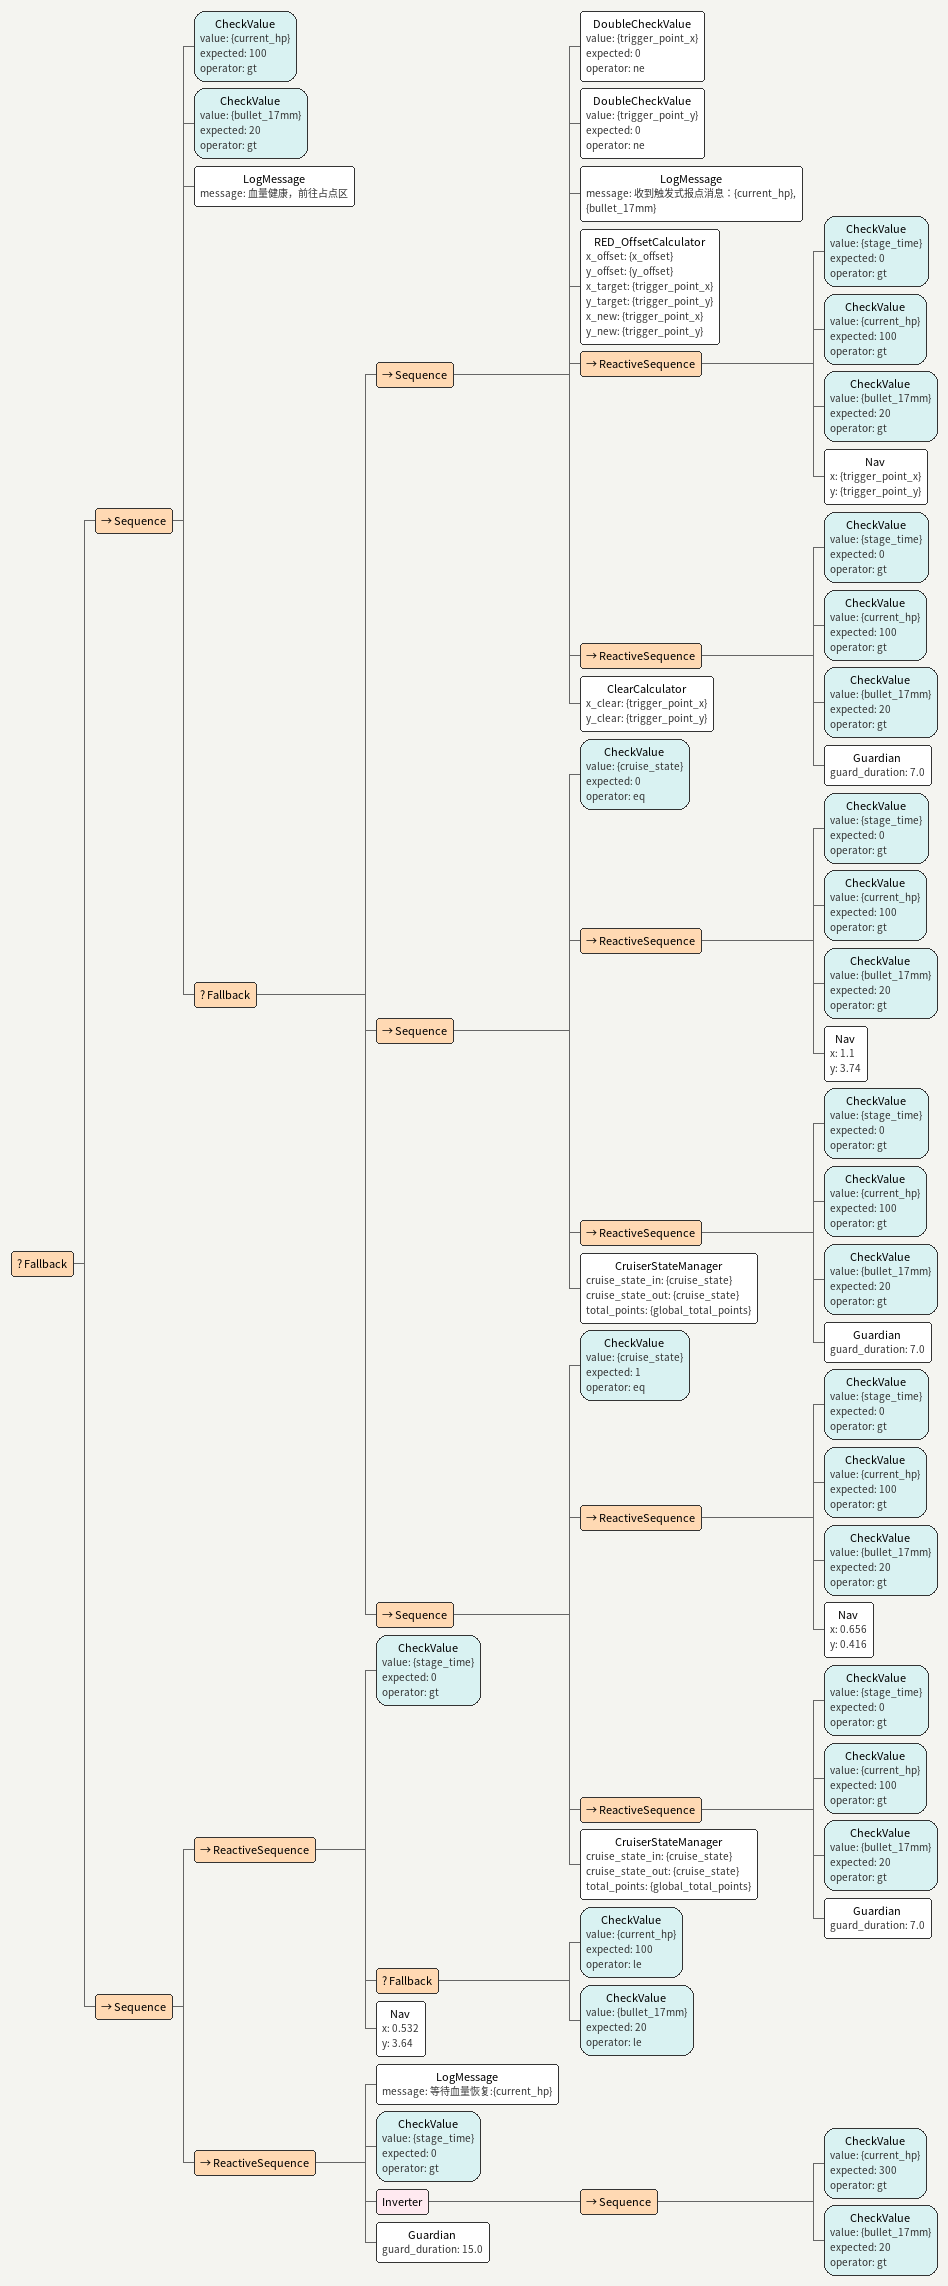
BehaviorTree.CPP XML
<Fallback> <!-- 血量分支判断-->
    <!-- 高血量分支 -->
    <Sequence>
        <CheckValue value="{current_hp}" expected="100" operator="gt"/>
        <CheckValue value="{bullet_17mm}" expected="20" operator="gt"/>
        <LogMessage message="血量健康，前往占点区"/>
        <Fallback>
            <!-- 触发处理 -->
            <Sequence>
                <DoubleCheckValue value="{trigger_point_x}" expected="0" operator="ne"/>
                <DoubleCheckValue value="{trigger_point_y}" expected="0" operator="ne"/>
                <LogMessage message="收到触发式报点消息：{current_hp}, {bullet_17mm}"/>
                <RED_OffsetCalculator x_offset="{x_offset}" y_offset="{y_offset}" x_target="{trigger_point_x}" y_target="{trigger_point_y}" x_new="{trigger_point_x}" y_new="{trigger_point_y}"/>

                <ReactiveSequence>
                    <CheckValue value="{stage_time}" expected="0" operator="gt"/>
                    <CheckValue value="{current_hp}" expected="100" operator="gt"/>
                    <CheckValue value="{bullet_17mm}" expected="20" operator="gt"/>
                    <Nav x="{trigger_point_x}" y="{trigger_point_y}"/>
                </ReactiveSequence>
                <ReactiveSequence>
                    <CheckValue value="{stage_time}" expected="0" operator="gt"/>
                    <CheckValue value="{current_hp}" expected="100" operator="gt"/>
                    <CheckValue value="{bullet_17mm}" expected="20" operator="gt"/>
                    <Guardian guard_duration="7.0"/>
                </ReactiveSequence>
                <ClearCalculator x_clear="{trigger_point_x}" y_clear="{trigger_point_y}"/>
            </Sequence>

            <!-- 巡航点0: x="0.0" y="3.0" -->
            <Sequence>
                <CheckValue value="{cruise_state}" expected="0" operator="eq"/>
                <ReactiveSequence>
                    <CheckValue value="{stage_time}" expected="0" operator="gt"/>
                    <CheckValue value="{current_hp}" expected="100" operator="gt"/>
                    <CheckValue value="{bullet_17mm}" expected="20" operator="gt"/>
                    <Nav x="1.1" y="3.74"/>
                </ReactiveSequence>
                <ReactiveSequence>
                    <CheckValue value="{stage_time}" expected="0" operator="gt"/>
                    <CheckValue value="{current_hp}" expected="100" operator="gt"/>
                    <CheckValue value="{bullet_17mm}" expected="20" operator="gt"/>
                    <Guardian guard_duration="7.0"/>
                </ReactiveSequence>
                <CruiserStateManager cruise_state_in="{cruise_state}" cruise_state_out="{cruise_state}" total_points="{global_total_points}"/>
            </Sequence>

            <!-- 巡航点1: x="0.0" y="6.0" -->
            <Sequence>
                <CheckValue value="{cruise_state}" expected="1" operator="eq"/>
                <ReactiveSequence>
                    <CheckValue value="{stage_time}" expected="0" operator="gt"/>
                    <CheckValue value="{current_hp}" expected="100" operator="gt"/>
                    <CheckValue value="{bullet_17mm}" expected="20" operator="gt"/>
                    <Nav x="0.656" y="0.416"/>
                </ReactiveSequence>
                <ReactiveSequence>
                    <CheckValue value="{stage_time}" expected="0" operator="gt"/>
                    <CheckValue value="{current_hp}" expected="100" operator="gt"/>
                    <CheckValue value="{bullet_17mm}" expected="20" operator="gt"/>
                    <Guardian guard_duration="7.0"/>
                </ReactiveSequence>
                <CruiserStateManager cruise_state_in="{cruise_state}" cruise_state_out="{cruise_state}" total_points="{global_total_points}"/>
            </Sequence>
        </Fallback>
    </Sequence>

    <!-- 低血量分支 -->
    <Sequence>
        <ReactiveSequence>
        <CheckValue value="{stage_time}" expected="0" operator="gt"/>
        <Fallback> <!-- 满足血量低或没有弹丸 -->
            <CheckValue value="{current_hp}" expected="100" operator="le"/> <!-- le表示小于等于 -->
            <CheckValue value="{bullet_17mm}" expected="20" operator="le"/>
        </Fallback>
        <Nav x="0.532" y="3.64"/>
        </ReactiveSequence>
        <ReactiveSequence>
        <LogMessage message="等待血量恢复:{current_hp}"/>
        <CheckValue value="{stage_time}" expected="0" operator="gt"/>
        <Inverter> <!-- 若不满足两条件，则返回success，继续在reactive sequence中循环，直到满足条件返回false 退出-->
            <Sequence>
            <CheckValue value="{current_hp}" expected="300" operator="gt"/> <!-- gt表示大于等于 -->
            <CheckValue value="{bullet_17mm}" expected="20" operator="gt"/>
            </Sequence>
        </Inverter>
        <Guardian guard_duration="15.0"/>
        </ReactiveSequence>
    </Sequence>
</Fallback>
